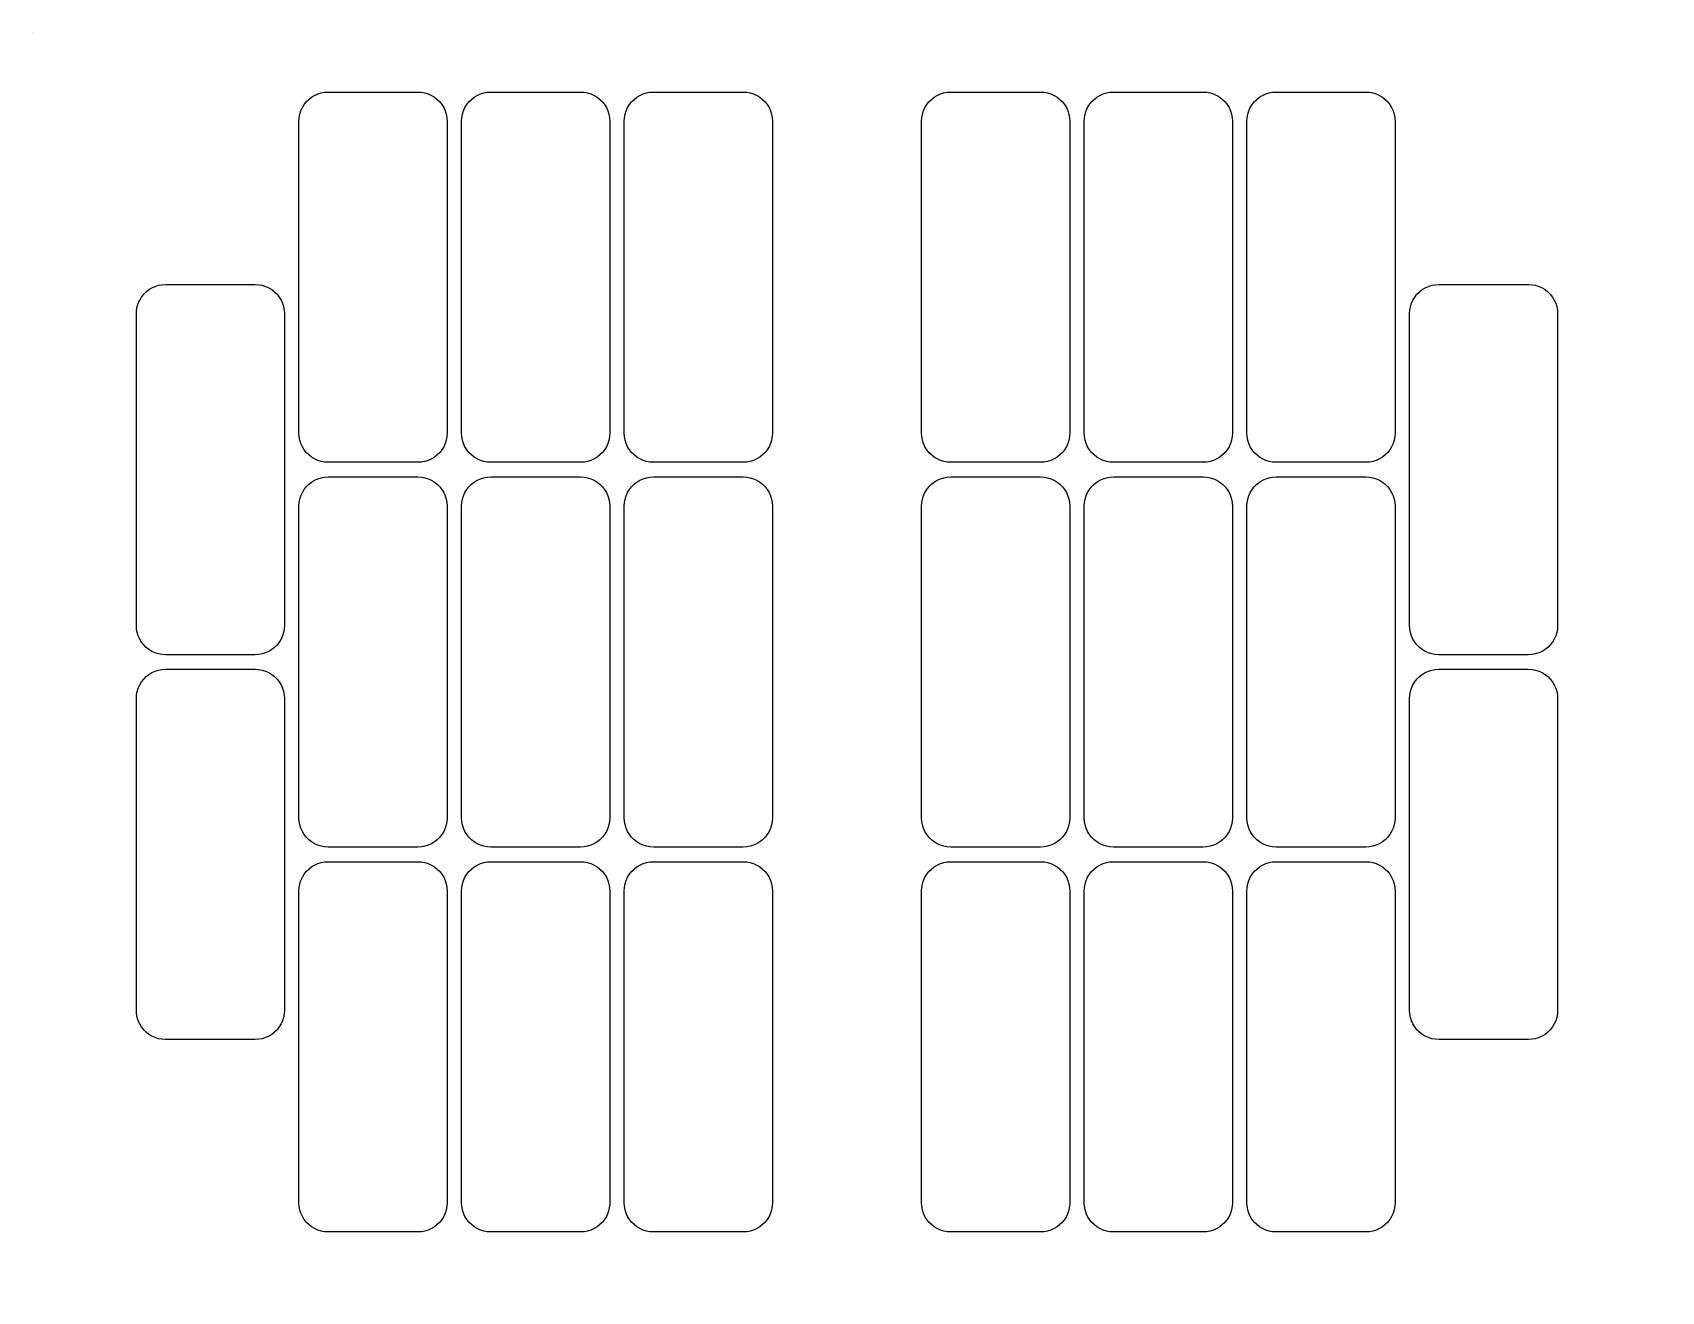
# Model space of a CAD drawing. Extents: x 0 to 279, y 0 to 216.
import ezdxf

# ---------------------------------------------------------------- set-up
doc = ezdxf.new("R2010")
doc.units = 0
doc.layers.add('ANCHOR', color=7, linetype='CONTINUOUS')
doc.layers.add('CUT', color=1, linetype='CONTINUOUS')

msp = doc.modelspace()

# ---------------------------------------------------------------- linework, layer by layer
at = {"layer": 'ANCHOR'}
for points in [[(0, 215.9), (0.01, 215.9), (0.01, 215.89), (0, 215.89)], [(279.39, 0.01), (279.4, 0.01), (279.4, 0), (279.39, 0)]]:
    msp.add_lwpolyline(points, close=True, dxfattribs=at)
at = {"layer": 'CUT'}
for points in [[(66.1, 205.7), (66.7027, 205.6635), (67.2966, 205.5547), (67.873, 205.3751), (68.4236, 205.1273), (68.9403, 204.8149), (69.4156, 204.4426), (69.8426, 204.0156), (70.2149, 203.5403), (70.5273, 203.0236), (70.7751, 202.473), (70.9547, 201.8966), (71.0635, 201.3027), (71.1, 200.7), (71.1, 147.2), (71.0635, 146.5973), (70.9547, 146.0034), (70.7751, 145.427), (70.5273, 144.8764), (70.2149, 144.3597), (69.8426, 143.8844), (69.4156, 143.4574), (68.9403, 143.0851), (68.4236, 142.7727), (67.873, 142.5249), (67.2966, 142.3453), (66.7027, 142.2365), (66.1, 142.2), (50.7, 142.2), (50.0973, 142.2365), (49.5034, 142.3453), (48.927, 142.5249), (48.3764, 142.7727), (47.8597, 143.0851), (47.3844, 143.4574), (46.9574, 143.8844), (46.5851, 144.3597), (46.2727, 144.8764), (46.0249, 145.427), (45.8453, 146.0034), (45.7365, 146.5973), (45.7, 147.2), (45.7, 200.7), (45.7365, 201.3027), (45.8453, 201.8966), (46.0249, 202.473), (46.2727, 203.0236), (46.5851, 203.5403), (46.9574, 204.0156), (47.3844, 204.4426), (47.8597, 204.8149), (48.3764, 205.1273), (48.927, 205.3751), (49.5034, 205.5547), (50.0973, 205.6635), (50.7, 205.7)], [(94, 205.7), (94.6027, 205.6635), (95.1966, 205.5547), (95.773, 205.3751), (96.3236, 205.1273), (96.8403, 204.8149), (97.3156, 204.4426), (97.7426, 204.0156), (98.1149, 203.5403), (98.4273, 203.0236), (98.6751, 202.473), (98.8547, 201.8966), (98.9635, 201.3027), (99, 200.7), (99, 147.2), (98.9635, 146.5973), (98.8547, 146.0034), (98.6751, 145.427), (98.4273, 144.8764), (98.1149, 144.3597), (97.7426, 143.8844), (97.3156, 143.4574), (96.8403, 143.0851), (96.3236, 142.7727), (95.773, 142.5249), (95.1966, 142.3453), (94.6027, 142.2365), (94, 142.2), (78.6, 142.2), (77.9973, 142.2365), (77.4034, 142.3453), (76.827, 142.5249), (76.2764, 142.7727), (75.7597, 143.0851), (75.2844, 143.4574), (74.8574, 143.8844), (74.4851, 144.3597), (74.1727, 144.8764), (73.9249, 145.427), (73.7453, 146.0034), (73.6365, 146.5973), (73.6, 147.2), (73.6, 200.7), (73.6365, 201.3027), (73.7453, 201.8966), (73.9249, 202.473), (74.1727, 203.0236), (74.4851, 203.5403), (74.8574, 204.0156), (75.2844, 204.4426), (75.7597, 204.8149), (76.2764, 205.1273), (76.827, 205.3751), (77.4034, 205.5547), (77.9973, 205.6635), (78.6, 205.7)], [(121.9, 205.7), (122.5027, 205.6635), (123.0966, 205.5547), (123.673, 205.3751), (124.2236, 205.1273), (124.7403, 204.8149), (125.2156, 204.4426), (125.6426, 204.0156), (126.0149, 203.5403), (126.3273, 203.0236), (126.5751, 202.473), (126.7547, 201.8966), (126.8635, 201.3027), (126.9, 200.7), (126.9, 147.2), (126.8635, 146.5973), (126.7547, 146.0034), (126.5751, 145.427), (126.3273, 144.8764), (126.0149, 144.3597), (125.6426, 143.8844), (125.2156, 143.4574), (124.7403, 143.0851), (124.2236, 142.7727), (123.673, 142.5249), (123.0966, 142.3453), (122.5027, 142.2365), (121.9, 142.2), (106.5, 142.2), (105.8973, 142.2365), (105.3034, 142.3453), (104.727, 142.5249), (104.1764, 142.7727), (103.6597, 143.0851), (103.1844, 143.4574), (102.7574, 143.8844), (102.3851, 144.3597), (102.0727, 144.8764), (101.8249, 145.427), (101.6453, 146.0034), (101.5365, 146.5973), (101.5, 147.2), (101.5, 200.7), (101.5365, 201.3027), (101.6453, 201.8966), (101.8249, 202.473), (102.0727, 203.0236), (102.3851, 203.5403), (102.7574, 204.0156), (103.1844, 204.4426), (103.6597, 204.8149), (104.1764, 205.1273), (104.727, 205.3751), (105.3034, 205.5547), (105.8973, 205.6635), (106.5, 205.7)], [(172.9, 205.7), (173.5027, 205.6635), (174.0966, 205.5547), (174.673, 205.3751), (175.2236, 205.1273), (175.7403, 204.8149), (176.2156, 204.4426), (176.6426, 204.0156), (177.0149, 203.5403), (177.3273, 203.0236), (177.5751, 202.473), (177.7547, 201.8966), (177.8635, 201.3027), (177.9, 200.7), (177.9, 147.2), (177.8635, 146.5973), (177.7547, 146.0034), (177.5751, 145.427), (177.3273, 144.8764), (177.0149, 144.3597), (176.6426, 143.8844), (176.2156, 143.4574), (175.7403, 143.0851), (175.2236, 142.7727), (174.673, 142.5249), (174.0966, 142.3453), (173.5027, 142.2365), (172.9, 142.2), (157.5, 142.2), (156.8973, 142.2365), (156.3034, 142.3453), (155.727, 142.5249), (155.1764, 142.7727), (154.6597, 143.0851), (154.1844, 143.4574), (153.7574, 143.8844), (153.3851, 144.3597), (153.0727, 144.8764), (152.8249, 145.427), (152.6453, 146.0034), (152.5365, 146.5973), (152.5, 147.2), (152.5, 200.7), (152.5365, 201.3027), (152.6453, 201.8966), (152.8249, 202.473), (153.0727, 203.0236), (153.3851, 203.5403), (153.7574, 204.0156), (154.1844, 204.4426), (154.6597, 204.8149), (155.1764, 205.1273), (155.727, 205.3751), (156.3034, 205.5547), (156.8973, 205.6635), (157.5, 205.7)], [(200.8, 205.7), (201.4027, 205.6635), (201.9966, 205.5547), (202.573, 205.3751), (203.1236, 205.1273), (203.6403, 204.8149), (204.1156, 204.4426), (204.5426, 204.0156), (204.9149, 203.5403), (205.2273, 203.0236), (205.4751, 202.473), (205.6547, 201.8966), (205.7635, 201.3027), (205.8, 200.7), (205.8, 147.2), (205.7635, 146.5973), (205.6547, 146.0034), (205.4751, 145.427), (205.2273, 144.8764), (204.9149, 144.3597), (204.5426, 143.8844), (204.1156, 143.4574), (203.6403, 143.0851), (203.1236, 142.7727), (202.573, 142.5249), (201.9966, 142.3453), (201.4027, 142.2365), (200.8, 142.2), (185.4, 142.2), (184.7973, 142.2365), (184.2034, 142.3453), (183.627, 142.5249), (183.0764, 142.7727), (182.5597, 143.0851), (182.0844, 143.4574), (181.6574, 143.8844), (181.2851, 144.3597), (180.9727, 144.8764), (180.7249, 145.427), (180.5453, 146.0034), (180.4365, 146.5973), (180.4, 147.2), (180.4, 200.7), (180.4365, 201.3027), (180.5453, 201.8966), (180.7249, 202.473), (180.9727, 203.0236), (181.2851, 203.5403), (181.6574, 204.0156), (182.0844, 204.4426), (182.5597, 204.8149), (183.0764, 205.1273), (183.627, 205.3751), (184.2034, 205.5547), (184.7973, 205.6635), (185.4, 205.7)], [(228.7, 205.7), (229.3027, 205.6635), (229.8966, 205.5547), (230.473, 205.3751), (231.0236, 205.1273), (231.5403, 204.8149), (232.0156, 204.4426), (232.4426, 204.0156), (232.8149, 203.5403), (233.1273, 203.0236), (233.3751, 202.473), (233.5547, 201.8966), (233.6635, 201.3027), (233.7, 200.7), (233.7, 147.2), (233.6635, 146.5973), (233.5547, 146.0034), (233.3751, 145.427), (233.1273, 144.8764), (232.8149, 144.3597), (232.4426, 143.8844), (232.0156, 143.4574), (231.5403, 143.0851), (231.0236, 142.7727), (230.473, 142.5249), (229.8966, 142.3453), (229.3027, 142.2365), (228.7, 142.2), (213.3, 142.2), (212.6973, 142.2365), (212.1034, 142.3453), (211.527, 142.5249), (210.9764, 142.7727), (210.4597, 143.0851), (209.9844, 143.4574), (209.5574, 143.8844), (209.1851, 144.3597), (208.8727, 144.8764), (208.6249, 145.427), (208.4453, 146.0034), (208.3365, 146.5973), (208.3, 147.2), (208.3, 200.7), (208.3365, 201.3027), (208.4453, 201.8966), (208.6249, 202.473), (208.8727, 203.0236), (209.1851, 203.5403), (209.5574, 204.0156), (209.9844, 204.4426), (210.4597, 204.8149), (210.9764, 205.1273), (211.527, 205.3751), (212.1034, 205.5547), (212.6973, 205.6635), (213.3, 205.7)], [(38.2, 172.7), (38.8027, 172.6635), (39.3966, 172.5547), (39.973, 172.3751), (40.5236, 172.1273), (41.0403, 171.8149), (41.5156, 171.4426), (41.9426, 171.0156), (42.3149, 170.5403), (42.6273, 170.0236), (42.8751, 169.473), (43.0547, 168.8966), (43.1635, 168.3027), (43.2, 167.7), (43.2, 114.2), (43.1635, 113.5973), (43.0547, 113.0034), (42.8751, 112.427), (42.6273, 111.8764), (42.3149, 111.3597), (41.9426, 110.8844), (41.5156, 110.4574), (41.0403, 110.0851), (40.5236, 109.7727), (39.973, 109.5249), (39.3966, 109.3453), (38.8027, 109.2365), (38.2, 109.2), (22.8, 109.2), (22.1973, 109.2365), (21.6034, 109.3453), (21.027, 109.5249), (20.4764, 109.7727), (19.9597, 110.0851), (19.4844, 110.4574), (19.0574, 110.8844), (18.6851, 111.3597), (18.3727, 111.8764), (18.1249, 112.427), (17.9453, 113.0034), (17.8365, 113.5973), (17.8, 114.2), (17.8, 167.7), (17.8365, 168.3027), (17.9453, 168.8966), (18.1249, 169.473), (18.3727, 170.0236), (18.6851, 170.5403), (19.0574, 171.0156), (19.4844, 171.4426), (19.9597, 171.8149), (20.4764, 172.1273), (21.027, 172.3751), (21.6034, 172.5547), (22.1973, 172.6635), (22.8, 172.7)], [(256.6, 172.7), (257.2027, 172.6635), (257.7966, 172.5547), (258.373, 172.3751), (258.9236, 172.1273), (259.4403, 171.8149), (259.9156, 171.4426), (260.3426, 171.0156), (260.7149, 170.5403), (261.0273, 170.0236), (261.2751, 169.473), (261.4547, 168.8966), (261.5635, 168.3027), (261.6, 167.7), (261.6, 114.2), (261.5635, 113.5973), (261.4547, 113.0034), (261.2751, 112.427), (261.0273, 111.8764), (260.7149, 111.3597), (260.3426, 110.8844), (259.9156, 110.4574), (259.4403, 110.0851), (258.9236, 109.7727), (258.373, 109.5249), (257.7966, 109.3453), (257.2027, 109.2365), (256.6, 109.2), (241.2, 109.2), (240.5973, 109.2365), (240.0034, 109.3453), (239.427, 109.5249), (238.8764, 109.7727), (238.3597, 110.0851), (237.8844, 110.4574), (237.4574, 110.8844), (237.0851, 111.3597), (236.7727, 111.8764), (236.5249, 112.427), (236.3453, 113.0034), (236.2365, 113.5973), (236.2, 114.2), (236.2, 167.7), (236.2365, 168.3027), (236.3453, 168.8966), (236.5249, 169.473), (236.7727, 170.0236), (237.0851, 170.5403), (237.4574, 171.0156), (237.8844, 171.4426), (238.3597, 171.8149), (238.8764, 172.1273), (239.427, 172.3751), (240.0034, 172.5547), (240.5973, 172.6635), (241.2, 172.7)], [(66.1, 139.7), (66.7027, 139.6635), (67.2966, 139.5547), (67.873, 139.3751), (68.4236, 139.1273), (68.9403, 138.8149), (69.4156, 138.4426), (69.8426, 138.0156), (70.2149, 137.5403), (70.5273, 137.0236), (70.7751, 136.473), (70.9547, 135.8966), (71.0635, 135.3027), (71.1, 134.7), (71.1, 81.2), (71.0635, 80.5973), (70.9547, 80.0034), (70.7751, 79.427), (70.5273, 78.8764), (70.2149, 78.3597), (69.8426, 77.8844), (69.4156, 77.4574), (68.9403, 77.0851), (68.4236, 76.7727), (67.873, 76.5249), (67.2966, 76.3453), (66.7027, 76.2365), (66.1, 76.2), (50.7, 76.2), (50.0973, 76.2365), (49.5034, 76.3453), (48.927, 76.5249), (48.3764, 76.7727), (47.8597, 77.0851), (47.3844, 77.4574), (46.9574, 77.8844), (46.5851, 78.3597), (46.2727, 78.8764), (46.0249, 79.427), (45.8453, 80.0034), (45.7365, 80.5973), (45.7, 81.2), (45.7, 134.7), (45.7365, 135.3027), (45.8453, 135.8966), (46.0249, 136.473), (46.2727, 137.0236), (46.5851, 137.5403), (46.9574, 138.0156), (47.3844, 138.4426), (47.8597, 138.8149), (48.3764, 139.1273), (48.927, 139.3751), (49.5034, 139.5547), (50.0973, 139.6635), (50.7, 139.7)], [(94, 139.7), (94.6027, 139.6635), (95.1966, 139.5547), (95.773, 139.3751), (96.3236, 139.1273), (96.8403, 138.8149), (97.3156, 138.4426), (97.7426, 138.0156), (98.1149, 137.5403), (98.4273, 137.0236), (98.6751, 136.473), (98.8547, 135.8966), (98.9635, 135.3027), (99, 134.7), (99, 81.2), (98.9635, 80.5973), (98.8547, 80.0034), (98.6751, 79.427), (98.4273, 78.8764), (98.1149, 78.3597), (97.7426, 77.8844), (97.3156, 77.4574), (96.8403, 77.0851), (96.3236, 76.7727), (95.773, 76.5249), (95.1966, 76.3453), (94.6027, 76.2365), (94, 76.2), (78.6, 76.2), (77.9973, 76.2365), (77.4034, 76.3453), (76.827, 76.5249), (76.2764, 76.7727), (75.7597, 77.0851), (75.2844, 77.4574), (74.8574, 77.8844), (74.4851, 78.3597), (74.1727, 78.8764), (73.9249, 79.427), (73.7453, 80.0034), (73.6365, 80.5973), (73.6, 81.2), (73.6, 134.7), (73.6365, 135.3027), (73.7453, 135.8966), (73.9249, 136.473), (74.1727, 137.0236), (74.4851, 137.5403), (74.8574, 138.0156), (75.2844, 138.4426), (75.7597, 138.8149), (76.2764, 139.1273), (76.827, 139.3751), (77.4034, 139.5547), (77.9973, 139.6635), (78.6, 139.7)], [(121.9, 139.7), (122.5027, 139.6635), (123.0966, 139.5547), (123.673, 139.3751), (124.2236, 139.1273), (124.7403, 138.8149), (125.2156, 138.4426), (125.6426, 138.0156), (126.0149, 137.5403), (126.3273, 137.0236), (126.5751, 136.473), (126.7547, 135.8966), (126.8635, 135.3027), (126.9, 134.7), (126.9, 81.2), (126.8635, 80.5973), (126.7547, 80.0034), (126.5751, 79.427), (126.3273, 78.8764), (126.0149, 78.3597), (125.6426, 77.8844), (125.2156, 77.4574), (124.7403, 77.0851), (124.2236, 76.7727), (123.673, 76.5249), (123.0966, 76.3453), (122.5027, 76.2365), (121.9, 76.2), (106.5, 76.2), (105.8973, 76.2365), (105.3034, 76.3453), (104.727, 76.5249), (104.1764, 76.7727), (103.6597, 77.0851), (103.1844, 77.4574), (102.7574, 77.8844), (102.3851, 78.3597), (102.0727, 78.8764), (101.8249, 79.427), (101.6453, 80.0034), (101.5365, 80.5973), (101.5, 81.2), (101.5, 134.7), (101.5365, 135.3027), (101.6453, 135.8966), (101.8249, 136.473), (102.0727, 137.0236), (102.3851, 137.5403), (102.7574, 138.0156), (103.1844, 138.4426), (103.6597, 138.8149), (104.1764, 139.1273), (104.727, 139.3751), (105.3034, 139.5547), (105.8973, 139.6635), (106.5, 139.7)], [(172.9, 139.7), (173.5027, 139.6635), (174.0966, 139.5547), (174.673, 139.3751), (175.2236, 139.1273), (175.7403, 138.8149), (176.2156, 138.4426), (176.6426, 138.0156), (177.0149, 137.5403), (177.3273, 137.0236), (177.5751, 136.473), (177.7547, 135.8966), (177.8635, 135.3027), (177.9, 134.7), (177.9, 81.2), (177.8635, 80.5973), (177.7547, 80.0034), (177.5751, 79.427), (177.3273, 78.8764), (177.0149, 78.3597), (176.6426, 77.8844), (176.2156, 77.4574), (175.7403, 77.0851), (175.2236, 76.7727), (174.673, 76.5249), (174.0966, 76.3453), (173.5027, 76.2365), (172.9, 76.2), (157.5, 76.2), (156.8973, 76.2365), (156.3034, 76.3453), (155.727, 76.5249), (155.1764, 76.7727), (154.6597, 77.0851), (154.1844, 77.4574), (153.7574, 77.8844), (153.3851, 78.3597), (153.0727, 78.8764), (152.8249, 79.427), (152.6453, 80.0034), (152.5365, 80.5973), (152.5, 81.2), (152.5, 134.7), (152.5365, 135.3027), (152.6453, 135.8966), (152.8249, 136.473), (153.0727, 137.0236), (153.3851, 137.5403), (153.7574, 138.0156), (154.1844, 138.4426), (154.6597, 138.8149), (155.1764, 139.1273), (155.727, 139.3751), (156.3034, 139.5547), (156.8973, 139.6635), (157.5, 139.7)], [(200.8, 139.7), (201.4027, 139.6635), (201.9966, 139.5547), (202.573, 139.3751), (203.1236, 139.1273), (203.6403, 138.8149), (204.1156, 138.4426), (204.5426, 138.0156), (204.9149, 137.5403), (205.2273, 137.0236), (205.4751, 136.473), (205.6547, 135.8966), (205.7635, 135.3027), (205.8, 134.7), (205.8, 81.2), (205.7635, 80.5973), (205.6547, 80.0034), (205.4751, 79.427), (205.2273, 78.8764), (204.9149, 78.3597), (204.5426, 77.8844), (204.1156, 77.4574), (203.6403, 77.0851), (203.1236, 76.7727), (202.573, 76.5249), (201.9966, 76.3453), (201.4027, 76.2365), (200.8, 76.2), (185.4, 76.2), (184.7973, 76.2365), (184.2034, 76.3453), (183.627, 76.5249), (183.0764, 76.7727), (182.5597, 77.0851), (182.0844, 77.4574), (181.6574, 77.8844), (181.2851, 78.3597), (180.9727, 78.8764), (180.7249, 79.427), (180.5453, 80.0034), (180.4365, 80.5973), (180.4, 81.2), (180.4, 134.7), (180.4365, 135.3027), (180.5453, 135.8966), (180.7249, 136.473), (180.9727, 137.0236), (181.2851, 137.5403), (181.6574, 138.0156), (182.0844, 138.4426), (182.5597, 138.8149), (183.0764, 139.1273), (183.627, 139.3751), (184.2034, 139.5547), (184.7973, 139.6635), (185.4, 139.7)], [(228.7, 139.7), (229.3027, 139.6635), (229.8966, 139.5547), (230.473, 139.3751), (231.0236, 139.1273), (231.5403, 138.8149), (232.0156, 138.4426), (232.4426, 138.0156), (232.8149, 137.5403), (233.1273, 137.0236), (233.3751, 136.473), (233.5547, 135.8966), (233.6635, 135.3027), (233.7, 134.7), (233.7, 81.2), (233.6635, 80.5973), (233.5547, 80.0034), (233.3751, 79.427), (233.1273, 78.8764), (232.8149, 78.3597), (232.4426, 77.8844), (232.0156, 77.4574), (231.5403, 77.0851), (231.0236, 76.7727), (230.473, 76.5249), (229.8966, 76.3453), (229.3027, 76.2365), (228.7, 76.2), (213.3, 76.2), (212.6973, 76.2365), (212.1034, 76.3453), (211.527, 76.5249), (210.9764, 76.7727), (210.4597, 77.0851), (209.9844, 77.4574), (209.5574, 77.8844), (209.1851, 78.3597), (208.8727, 78.8764), (208.6249, 79.427), (208.4453, 80.0034), (208.3365, 80.5973), (208.3, 81.2), (208.3, 134.7), (208.3365, 135.3027), (208.4453, 135.8966), (208.6249, 136.473), (208.8727, 137.0236), (209.1851, 137.5403), (209.5574, 138.0156), (209.9844, 138.4426), (210.4597, 138.8149), (210.9764, 139.1273), (211.527, 139.3751), (212.1034, 139.5547), (212.6973, 139.6635), (213.3, 139.7)], [(38.2, 106.7), (38.8027, 106.6635), (39.3966, 106.5547), (39.973, 106.3751), (40.5236, 106.1273), (41.0403, 105.8149), (41.5156, 105.4426), (41.9426, 105.0156), (42.3149, 104.5403), (42.6273, 104.0236), (42.8751, 103.473), (43.0547, 102.8966), (43.1635, 102.3027), (43.2, 101.7), (43.2, 48.2), (43.1635, 47.5973), (43.0547, 47.0034), (42.8751, 46.427), (42.6273, 45.8764), (42.3149, 45.3597), (41.9426, 44.8844), (41.5156, 44.4574), (41.0403, 44.0851), (40.5236, 43.7727), (39.973, 43.5249), (39.3966, 43.3453), (38.8027, 43.2365), (38.2, 43.2), (22.8, 43.2), (22.1973, 43.2365), (21.6034, 43.3453), (21.027, 43.5249), (20.4764, 43.7727), (19.9597, 44.0851), (19.4844, 44.4574), (19.0574, 44.8844), (18.6851, 45.3597), (18.3727, 45.8764), (18.1249, 46.427), (17.9453, 47.0034), (17.8365, 47.5973), (17.8, 48.2), (17.8, 101.7), (17.8365, 102.3027), (17.9453, 102.8966), (18.1249, 103.473), (18.3727, 104.0236), (18.6851, 104.5403), (19.0574, 105.0156), (19.4844, 105.4426), (19.9597, 105.8149), (20.4764, 106.1273), (21.027, 106.3751), (21.6034, 106.5547), (22.1973, 106.6635), (22.8, 106.7)], [(256.6, 106.7), (257.2027, 106.6635), (257.7966, 106.5547), (258.373, 106.3751), (258.9236, 106.1273), (259.4403, 105.8149), (259.9156, 105.4426), (260.3426, 105.0156), (260.7149, 104.5403), (261.0273, 104.0236), (261.2751, 103.473), (261.4547, 102.8966), (261.5635, 102.3027), (261.6, 101.7), (261.6, 48.2), (261.5635, 47.5973), (261.4547, 47.0034), (261.2751, 46.427), (261.0273, 45.8764), (260.7149, 45.3597), (260.3426, 44.8844), (259.9156, 44.4574), (259.4403, 44.0851), (258.9236, 43.7727), (258.373, 43.5249), (257.7966, 43.3453), (257.2027, 43.2365), (256.6, 43.2), (241.2, 43.2), (240.5973, 43.2365), (240.0034, 43.3453), (239.427, 43.5249), (238.8764, 43.7727), (238.3597, 44.0851), (237.8844, 44.4574), (237.4574, 44.8844), (237.0851, 45.3597), (236.7727, 45.8764), (236.5249, 46.427), (236.3453, 47.0034), (236.2365, 47.5973), (236.2, 48.2), (236.2, 101.7), (236.2365, 102.3027), (236.3453, 102.8966), (236.5249, 103.473), (236.7727, 104.0236), (237.0851, 104.5403), (237.4574, 105.0156), (237.8844, 105.4426), (238.3597, 105.8149), (238.8764, 106.1273), (239.427, 106.3751), (240.0034, 106.5547), (240.5973, 106.6635), (241.2, 106.7)], [(66.1, 73.7), (66.7027, 73.6635), (67.2966, 73.5547), (67.873, 73.3751), (68.4236, 73.1273), (68.9403, 72.8149), (69.4156, 72.4426), (69.8426, 72.0156), (70.2149, 71.5403), (70.5273, 71.0236), (70.7751, 70.473), (70.9547, 69.8966), (71.0635, 69.3027), (71.1, 68.7), (71.1, 15.2), (71.0635, 14.5973), (70.9547, 14.0034), (70.7751, 13.427), (70.5273, 12.8764), (70.2149, 12.3597), (69.8426, 11.8844), (69.4156, 11.4574), (68.9403, 11.0851), (68.4236, 10.7727), (67.873, 10.5249), (67.2966, 10.3453), (66.7027, 10.2365), (66.1, 10.2), (50.7, 10.2), (50.0973, 10.2365), (49.5034, 10.3453), (48.927, 10.5249), (48.3764, 10.7727), (47.8597, 11.0851), (47.3844, 11.4574), (46.9574, 11.8844), (46.5851, 12.3597), (46.2727, 12.8764), (46.0249, 13.427), (45.8453, 14.0034), (45.7365, 14.5973), (45.7, 15.2), (45.7, 68.7), (45.7365, 69.3027), (45.8453, 69.8966), (46.0249, 70.473), (46.2727, 71.0236), (46.5851, 71.5403), (46.9574, 72.0156), (47.3844, 72.4426), (47.8597, 72.8149), (48.3764, 73.1273), (48.927, 73.3751), (49.5034, 73.5547), (50.0973, 73.6635), (50.7, 73.7)], [(94, 73.7), (94.6027, 73.6635), (95.1966, 73.5547), (95.773, 73.3751), (96.3236, 73.1273), (96.8403, 72.8149), (97.3156, 72.4426), (97.7426, 72.0156), (98.1149, 71.5403), (98.4273, 71.0236), (98.6751, 70.473), (98.8547, 69.8966), (98.9635, 69.3027), (99, 68.7), (99, 15.2), (98.9635, 14.5973), (98.8547, 14.0034), (98.6751, 13.427), (98.4273, 12.8764), (98.1149, 12.3597), (97.7426, 11.8844), (97.3156, 11.4574), (96.8403, 11.0851), (96.3236, 10.7727), (95.773, 10.5249), (95.1966, 10.3453), (94.6027, 10.2365), (94, 10.2), (78.6, 10.2), (77.9973, 10.2365), (77.4034, 10.3453), (76.827, 10.5249), (76.2764, 10.7727), (75.7597, 11.0851), (75.2844, 11.4574), (74.8574, 11.8844), (74.4851, 12.3597), (74.1727, 12.8764), (73.9249, 13.427), (73.7453, 14.0034), (73.6365, 14.5973), (73.6, 15.2), (73.6, 68.7), (73.6365, 69.3027), (73.7453, 69.8966), (73.9249, 70.473), (74.1727, 71.0236), (74.4851, 71.5403), (74.8574, 72.0156), (75.2844, 72.4426), (75.7597, 72.8149), (76.2764, 73.1273), (76.827, 73.3751), (77.4034, 73.5547), (77.9973, 73.6635), (78.6, 73.7)], [(121.9, 73.7), (122.5027, 73.6635), (123.0966, 73.5547), (123.673, 73.3751), (124.2236, 73.1273), (124.7403, 72.8149), (125.2156, 72.4426), (125.6426, 72.0156), (126.0149, 71.5403), (126.3273, 71.0236), (126.5751, 70.473), (126.7547, 69.8966), (126.8635, 69.3027), (126.9, 68.7), (126.9, 15.2), (126.8635, 14.5973), (126.7547, 14.0034), (126.5751, 13.427), (126.3273, 12.8764), (126.0149, 12.3597), (125.6426, 11.8844), (125.2156, 11.4574), (124.7403, 11.0851), (124.2236, 10.7727), (123.673, 10.5249), (123.0966, 10.3453), (122.5027, 10.2365), (121.9, 10.2), (106.5, 10.2), (105.8973, 10.2365), (105.3034, 10.3453), (104.727, 10.5249), (104.1764, 10.7727), (103.6597, 11.0851), (103.1844, 11.4574), (102.7574, 11.8844), (102.3851, 12.3597), (102.0727, 12.8764), (101.8249, 13.427), (101.6453, 14.0034), (101.5365, 14.5973), (101.5, 15.2), (101.5, 68.7), (101.5365, 69.3027), (101.6453, 69.8966), (101.8249, 70.473), (102.0727, 71.0236), (102.3851, 71.5403), (102.7574, 72.0156), (103.1844, 72.4426), (103.6597, 72.8149), (104.1764, 73.1273), (104.727, 73.3751), (105.3034, 73.5547), (105.8973, 73.6635), (106.5, 73.7)], [(172.9, 73.7), (173.5027, 73.6635), (174.0966, 73.5547), (174.673, 73.3751), (175.2236, 73.1273), (175.7403, 72.8149), (176.2156, 72.4426), (176.6426, 72.0156), (177.0149, 71.5403), (177.3273, 71.0236), (177.5751, 70.473), (177.7547, 69.8966), (177.8635, 69.3027), (177.9, 68.7), (177.9, 15.2), (177.8635, 14.5973), (177.7547, 14.0034), (177.5751, 13.427), (177.3273, 12.8764), (177.0149, 12.3597), (176.6426, 11.8844), (176.2156, 11.4574), (175.7403, 11.0851), (175.2236, 10.7727), (174.673, 10.5249), (174.0966, 10.3453), (173.5027, 10.2365), (172.9, 10.2), (157.5, 10.2), (156.8973, 10.2365), (156.3034, 10.3453), (155.727, 10.5249), (155.1764, 10.7727), (154.6597, 11.0851), (154.1844, 11.4574), (153.7574, 11.8844), (153.3851, 12.3597), (153.0727, 12.8764), (152.8249, 13.427), (152.6453, 14.0034), (152.5365, 14.5973), (152.5, 15.2), (152.5, 68.7), (152.5365, 69.3027), (152.6453, 69.8966), (152.8249, 70.473), (153.0727, 71.0236), (153.3851, 71.5403), (153.7574, 72.0156), (154.1844, 72.4426), (154.6597, 72.8149), (155.1764, 73.1273), (155.727, 73.3751), (156.3034, 73.5547), (156.8973, 73.6635), (157.5, 73.7)], [(200.8, 73.7), (201.4027, 73.6635), (201.9966, 73.5547), (202.573, 73.3751), (203.1236, 73.1273), (203.6403, 72.8149), (204.1156, 72.4426), (204.5426, 72.0156), (204.9149, 71.5403), (205.2273, 71.0236), (205.4751, 70.473), (205.6547, 69.8966), (205.7635, 69.3027), (205.8, 68.7), (205.8, 15.2), (205.7635, 14.5973), (205.6547, 14.0034), (205.4751, 13.427), (205.2273, 12.8764), (204.9149, 12.3597), (204.5426, 11.8844), (204.1156, 11.4574), (203.6403, 11.0851), (203.1236, 10.7727), (202.573, 10.5249), (201.9966, 10.3453), (201.4027, 10.2365), (200.8, 10.2), (185.4, 10.2), (184.7973, 10.2365), (184.2034, 10.3453), (183.627, 10.5249), (183.0764, 10.7727), (182.5597, 11.0851), (182.0844, 11.4574), (181.6574, 11.8844), (181.2851, 12.3597), (180.9727, 12.8764), (180.7249, 13.427), (180.5453, 14.0034), (180.4365, 14.5973), (180.4, 15.2), (180.4, 68.7), (180.4365, 69.3027), (180.5453, 69.8966), (180.7249, 70.473), (180.9727, 71.0236), (181.2851, 71.5403), (181.6574, 72.0156), (182.0844, 72.4426), (182.5597, 72.8149), (183.0764, 73.1273), (183.627, 73.3751), (184.2034, 73.5547), (184.7973, 73.6635), (185.4, 73.7)], [(228.7, 73.7), (229.3027, 73.6635), (229.8966, 73.5547), (230.473, 73.3751), (231.0236, 73.1273), (231.5403, 72.8149), (232.0156, 72.4426), (232.4426, 72.0156), (232.8149, 71.5403), (233.1273, 71.0236), (233.3751, 70.473), (233.5547, 69.8966), (233.6635, 69.3027), (233.7, 68.7), (233.7, 15.2), (233.6635, 14.5973), (233.5547, 14.0034), (233.3751, 13.427), (233.1273, 12.8764), (232.8149, 12.3597), (232.4426, 11.8844), (232.0156, 11.4574), (231.5403, 11.0851), (231.0236, 10.7727), (230.473, 10.5249), (229.8966, 10.3453), (229.3027, 10.2365), (228.7, 10.2), (213.3, 10.2), (212.6973, 10.2365), (212.1034, 10.3453), (211.527, 10.5249), (210.9764, 10.7727), (210.4597, 11.0851), (209.9844, 11.4574), (209.5574, 11.8844), (209.1851, 12.3597), (208.8727, 12.8764), (208.6249, 13.427), (208.4453, 14.0034), (208.3365, 14.5973), (208.3, 15.2), (208.3, 68.7), (208.3365, 69.3027), (208.4453, 69.8966), (208.6249, 70.473), (208.8727, 71.0236), (209.1851, 71.5403), (209.5574, 72.0156), (209.9844, 72.4426), (210.4597, 72.8149), (210.9764, 73.1273), (211.527, 73.3751), (212.1034, 73.5547), (212.6973, 73.6635), (213.3, 73.7)]]:
    msp.add_lwpolyline(points, close=True, dxfattribs=at)

doc.saveas('drawing.dxf')
